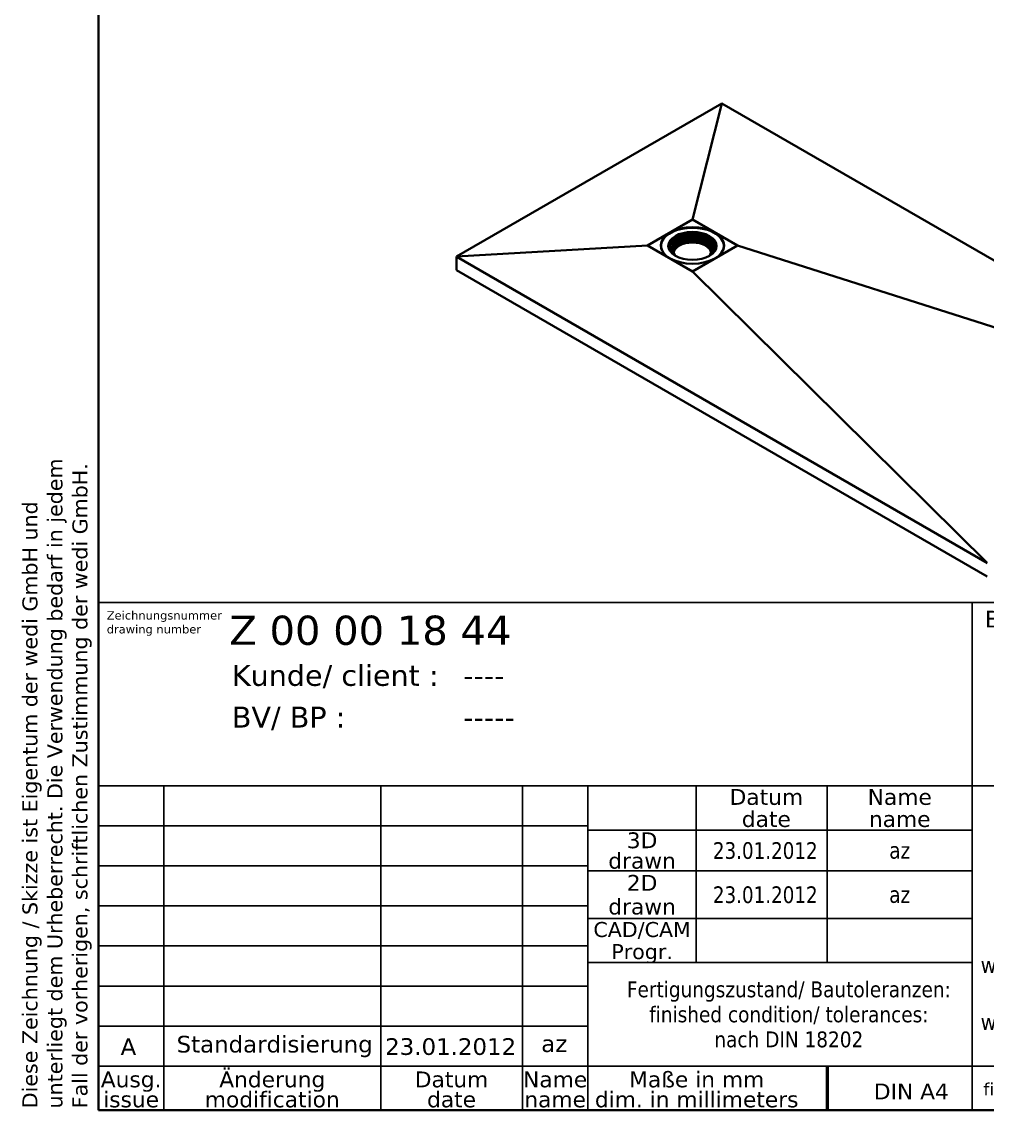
# Model space of a CAD drawing. Header units: millimetres. Extents: x 102 to 3000, y 150 to 4305.
# Drawn here: x 102 to 1839, y 150 to 2108 of the extents above; entities that cross this region are included whole.
import ezdxf
from ezdxf.enums import TextEntityAlignment as Align

# ---------------------------------------------------------------- set-up
doc = ezdxf.new("R2010")
doc.units = ezdxf.units.MM
doc.header["$LTSCALE"] = 15
for name, color, linetype, lineweight in [('_Sichtbarkanten', 7, 'Continuous', 35), ('AM_BOR', 7, 'Continuous', 25), ('Rahmen (ISO)', 7, 'Continuous', 35), ('Symbol (ISO)', 7, 'Continuous', 25), ('Titel (ISO)', 7, 'Continuous', 50)]:
    doc.layers.add(name, color=color, linetype=linetype, lineweight=lineweight)
doc.styles.add('Notiztext (DIN)', font='verdana.ttf')
doc.styles.get("Standard").update_dxf_attribs({"font": 'verdana.ttf'})
doc.styles.add('Textstil48', font='verdana.ttf')
doc.styles.add('Textstil49', font='verdana.ttf')
doc.styles.add('Textstil61', font='verdana.ttf')
doc.styles.add('Textstil63', font='verdana.ttf', dxfattribs={"width": 0.8500000238418579})
doc.styles.add('Textstil64', font='verdana.ttf', dxfattribs={"width": 0.800000011920929})
doc.styles.add('Textstil65', font='verdana.ttf')

# ---------------------------------------------------------------- blocks, each defined once
blk = doc.blocks.new('Ränder Wedi_hoch')
at = {"layer": 'Rahmen (ISO)'}
for p, q in [((15.99999999999997, 287), (15.99999999999999, 10)), ((15.99999999999999, 10), (200, 10))]:
    blk.add_line(p, q, dxfattribs=at)
at = {"layer": 'Rahmen (ISO)', "char_height": 1.800000071525574, "attachment_point": 7, "rotation": 89.999999999983, "style": 'Textstil65'}
for s, insert in [('unterliegt dem Urheberrecht. Die Verwendung bedarf in jedem', (12.19608165696267, 10.21024054656963)), ('Fall der vorherigen, schriftlichen Zustimmung der wedi GmbH.', (15.19481964781885, 10.23760061769771)), ('Diese Zeichnung / Skizze ist Eigentum der wedi GmbH und ', (9.197343666106512, 10.23760061769949))]:
    blk.add_mtext(s, dxfattribs=dict(at, insert=insert))
blk = doc.blocks.new('Schriftfelder wedi_zeichnung')
at = {"layer": 'AM_BOR', "color": 7}
for p, q in [((-4.835435851690238, 61.14550874341795), (-188.8354355670838, 61.14550874341799)), ((-188.8354355670838, 61.14550874341799), (-188.8354355670839, 0.2455087434179593)), ((-84.03543585169025, 61.14550874341796), (-84.03543585169027, 0.2455087434179681)), ((-188.8354355670839, 39.14550874341798), (-4.835435851690271, 39.14550874341796)), ((-180.9854355670839, 39.14550874341798), (-180.9854355670839, 0.2455087434179593)), ((-154.9854355670838, 39.14550874341798), (-154.9854355670838, 0.2455087434179637)), ((-137.9854355670838, 39.14550874341798), (-137.9854355670838, 0.2455087434179637)), ((-130.1354355670838, 39.14550874341795), (-130.1354355670838, 19.94550874341795)), ((-117.1354355670838, 39.14550874341798), (-117.1354355670838, 17.94550874341796)), ((-101.4354358516903, 39.14550874341797), (-101.4354358516903, 17.94550874341797)), ((-188.8354355670839, 34.34550874341796), (-130.1354355670838, 34.34550874341795)), ((-188.8354355670839, 29.54550874341795), (-130.1354355670838, 29.54550874341795)), ((-188.8354355670839, 24.74550874341796), (-130.1354355670838, 24.74550874341795)), ((-188.8354355670839, 19.94550874341796), (-130.1354355670838, 19.94550874341795)), ((-130.1354355670838, 19.94550874341795), (-130.1354355670838, 0.2455087434179659)), ((-188.8354355670839, 15.14550874341796), (-130.1354355670838, 15.14550874341795)), ((-188.8354355670839, 10.34550874341796), (-130.1354355670838, 10.34550874341795)), ((-188.8354355670839, 5.545508743417958), (-4.835435851690271, 5.54550874341798)), ((-188.8354355670839, 0.2455087434179587), (-4.835435851690271, 0.245508743417977))]:
    blk.add_line(p, q, dxfattribs=at)
at = {"layer": 'AM_BOR'}
for p, q in [((-130.1354355670838, 33.84550874341797), (-84.03543585169027, 33.84550874341797)), ((-130.1354355670838, 28.94550874341796), (-84.03543585169027, 28.94550874341797)), ((-130.1354355670838, 23.24550874341797), (-84.03543585169027, 23.24550874341797)), ((-130.1354355670838, 17.94550874341797), (-84.03543585169027, 17.94550874341797))]:
    blk.add_line(p, q, dxfattribs=at)
at = {"layer": 'Titel (ISO)'}
blk.add_line((-101.4354358516903, 5.545508743417971), (-101.4354358516903, 0.245508743417967), dxfattribs=at)
at = {"layer": 'AM_BOR', "color": 7, "style": 'Textstil48'}
blk.add_text('Benennung/ designation', height=2.000000029802322, dxfattribs=at).set_placement((-82.53543585169025, 58.14550874341797))
at = {"layer": 'AM_BOR', "color": 7}
for s, p in [('Kunde/ client :', (-172.8354355670838, 51.14550874341798)), ('BV/ BP :', (-172.8354355670838, 46.14550874341798))]:
    blk.add_text(s, height=2.5, dxfattribs=at).set_placement(p)
for s, height, style, p in [('Datum', 1.899999976158142, 'Textstil61', (-108.7354355670838, 37.82050874341797)), ('Name', 1.899999976158142, 'Textstil61', (-92.73543585169028, 37.82050874341797)), ('date', 1.899999976158142, 'Textstil61', (-108.7354355670838, 35.17050874341797)), ('name', 1.899999976158142, 'Textstil61', (-92.73543585169028, 35.17050874341797)), ('3D', 1.899999976158142, 'Textstil61', (-123.6354355670838, 32.62050874341797)), ('drawn', 1.899999976158142, 'Textstil61', (-123.6354355670838, 30.17050874341797)), ('2D', 1.899999976158142, 'Textstil61', (-123.6354355670838, 27.52050874341797)), ('drawn', 1.899999976158142, 'Textstil61', (-123.6354355670838, 24.67050874341797)), ('CAD/CAM', 1.800000071525574, 'Textstil65', (-123.6354355670838, 21.92050874341797)), ('Progr.', 1.800000071525574, 'Textstil65', (-123.6354355670838, 19.27050874341796)), ('Änderung', 1.899999976158142, 'Textstil61', (-167.9854355670838, 3.945508743417962)), ('Ausg.', 1.899999976158142, 'Textstil61', (-184.9104355670839, 3.945508743417959)), ('Datum', 1.899999976158142, 'Textstil61', (-146.4854355670838, 3.945508743417965)), ('Name', 1.899999976158142, 'Textstil61', (-134.0604355670838, 3.945508743417967)), ('Maße in mm', 1.899999976158142, 'Textstil61', (-117.0854355670838, 3.945508743417968)), ('DIN A4', 1.899999976158142, 'Textstil61', (-91.34460987485296, 2.499067892609002)), ('issue', 1.899999976158142, 'Textstil61', (-184.9104355670838, 1.545508743417958)), ('modification', 1.899999976158142, 'Textstil61', (-167.9854355670838, 1.545508743417963)), ('date', 1.899999976158142, 'Textstil61', (-146.4854355670838, 1.545508743417965)), ('name', 1.899999976158142, 'Textstil61', (-134.0604355670838, 1.545508743417967)), ('dim. in millimeters', 1.899999976158142, 'Textstil61', (-117.0854355670838, 1.545508743417967))]:
    blk.add_text(s, height=height, dxfattribs=dict(at, style=style)).set_placement(p, align=Align.MIDDLE_CENTER)
at = {"layer": 'AM_BOR', "color": 7, "style": 'Textstil63', "width": 0.8500000238418579}
for s, p in [('Fertigungszustand/ Bautoleranzen:', (-106.0355260719249, 14.74550874341797)), ('finished condition/ tolerances:', (-106.0355260719249, 11.74550874341797)), ('nach DIN 18202', (-106.0355260719249, 8.745508743417968))]:
    blk.add_text(s, height=1.899999976158142, dxfattribs=at).set_placement(p, align=Align.MIDDLE_CENTER)
at = {"layer": 'AM_BOR', "color": 7, "style": 'Textstil49'}
for tag, p in [('KOM_001', (-173.1316074875946, 56.06558935890971)), ('ELE_001', (-65.99957234982935, 50.35319851016845))]:
    blk.add_attdef(tag, p, '', height=3.499999940395355, dxfattribs=at)
at = {"layer": 'AM_BOR', "color": 7}
for tag, p in [('KU_001', (-145.0923193800648, 51.14550874341798)), ('BV_001', (-145.0923193800648, 46.14550874341798))]:
    blk.add_attdef(tag, p, '', height=2.5, dxfattribs=at)
blk.add_attdef('BV2', text='', height=2.5, dxfattribs=at).set_placement((-144.7282352959334, 43.64550874341793), align=Align.TOP_LEFT)
at = {"layer": 'AM_BOR', "color": 7, "style": 'Textstil64', "width": 0.8}
for tag, p in [('ERSTELLUNGSDATUM_001', (-115.1472556346321, 30.39550873497786)), ('KONSTRUKTEUR_001', (-93.98674546601238, 30.41632807053269)), ('ERSTELLUNGSDATUM_001', (-115.1472556346321, 25.09550873497786)), ('KONSTRUKTEUR_001', (-93.98674546601238, 25.11632807053268))]:
    blk.add_attdef(tag, p, '', height=2.000000029802322, dxfattribs=at)
at = {"layer": 'AM_BOR', "color": 7, "style": 'Textstil64', "width": 0.7999999523162842}
for tag, p in [('KONTROLLDATUM', (-108.7354355670838, 20.39550874341796)), ('KONTROLLIERT_VON', (-92.73543585169028, 20.39550874341796))]:
    blk.add_attdef(tag, text='', height=2.000000029802322, dxfattribs=at).set_placement(p, align=Align.MIDDLE_CENTER)
at = {"layer": 'Titel (ISO)', "insert": (-187.8354355670838, 60.10061072517707), "char_height": 1.000000014901161, "attachment_point": 1, "line_spacing_factor": 0.9995792508125305, "style": 'Notiztext (DIN)'}
blk.add_mtext('\\fVerdana|b0|i0;\\H1.0000;Zeichnungsnummer\\Pdrawing number', dxfattribs=at)
at = {"layer": 'Titel (ISO)', "char_height": 1.899999976158142, "attachment_point": 4, "style": 'Notiztext (DIN)'}
for s, insert, width in [('\\fVerdana|b0|i0;\\W0.90;\\H1.9000;wedi Vertrieb/ sales ', (-83.03543585169027, 17.54550874341797), 97.28764073888772), ('\\fVerdana|b0|i0;\\W0.90;\\H1.9000;wedi Projektabteilung/project dept.', (-83.03543585169027, 10.54550874341797), 97.28764073888769)]:
    blk.add_mtext(s, dxfattribs=dict(at, insert=insert, width=width))
at = {"layer": 'Titel (ISO)', "insert": (-82.70329403922159, 3.51511732750727), "char_height": 1.500000059604645, "attachment_point": 1, "style": 'Notiztext (DIN)'}
blk.add_mtext('\\fVerdana|b0|i0;\\H1.5000;filename: 073735180_Kundenzeichnung.ipt', dxfattribs=at)

msp = doc.modelspace()

# ---------------------------------------------------------------- linework, layer by layer
at = {"layer": '_Sichtbarkanten'}
for p, q in [((884.3908988472459, 1685.901039824029), (1361.599184710992, 1961.417372126983)), ((1361.599184710992, 1961.417372126983), (1308.573906818493, 1752.628811395075)), ((1361.599184710992, 1961.417372126983), (1361.612594386209, 1961.425791251755)), ((1361.612594386209, 1961.425791251755), (2316.103139696485, 1410.350417977915)), ((1227.464446811715, 1705.800242826337), (1308.573906818493, 1752.628811395075)), ((1308.573906818493, 1752.628811395075), (1389.689000296488, 1705.796990340213)), ((884.3908988472459, 1685.901039824029), (1227.464446811715, 1705.800242826337)), ((1308.579540289711, 1658.968421771475), (1227.464446811715, 1705.800242826337)), ((1252.130741692979, 1704.425675607762), (1252.130741692979, 1705.038048043458)), ((1389.689000296488, 1705.796990340213), (1308.579540289711, 1658.968421771475)), ((1365.00574169298, 1704.425675607761), (1365.00574169298, 1705.038048043457)), ((2316.103139696485, 1410.350417977915), (1389.689000296488, 1705.796990340213)), ((884.304172981051, 1685.135943883344), (884.3775693354718, 1685.894021071994)), ((1838.898327582891, 1134.000751757129), (884.304172981051, 1685.135943883344)), ((884.304172981051, 1685.135943883344), (884.3041729810511, 1661.406512000132)), ((884.3908988472459, 1685.901039824029), (884.3775693354718, 1685.894021071994)), ((1838.868114645748, 1134.818647798154), (884.3775693354719, 1685.894021071994)), ((1271.855741692979, 1696.561747354205), (1271.855741692979, 1697.689578815108)), ((1345.28074169298, 1696.561747354205), (1345.28074169298, 1697.689578815108)), ((1838.898327582891, 1110.271319873917), (884.304172981051, 1661.406512000132)), ((1838.868114645748, 1134.818647798154), (1308.579540289711, 1658.968421771475)), ((1838.868114645748, 1134.818647798154), (1838.920939626224, 1134.78896238352))]:
    msp.add_line(p, q, dxfattribs=at)
for centre, major_axis, ratio, start_param, end_param in [((1308.56824169298, 1705.038048043457), (56.43750000000007, -1.769417945496343e-13), 0.5773502691896265, 5.855646522484783, 9.852316745464142), ((1308.56824169298, 1704.731861825609), (-43.08750000000005, 1.394717674685353e-13), 0.5773502691896267, 2.360536686612998, 7.064241274156385), ((1308.56824169298, 1701.669999647131), (41.81250000000005, -1.327063459122257e-13), 0.5773502691896266, 6.101523588282076, 9.6064396796669), ((1308.56824169298, 1701.363813429283), (-41.43750000000005, 1.249000902703301e-13), 0.5773502691896265, 2.921742639459177, 6.503035321310212), ((1308.56824169298, 1701.669999647131), (43.08750000000005, -1.36349265211777e-13), 0.5773502691896266, 0.06157997227364518, 3.080012681316138), ((1308.56824169298, 1700.445254775739), (41.43750000000006, -1.317956160873379e-13), 0.5773502691896265, 0.01919864854968254, 3.122394005040133), ((1308.56824169298, 1703.20093073637), (-57.00000000000051, 8.326672684688676e-15), 0.5773502691896255, 6.07793057498619, 6.243632839828008), ((1308.56824169298, 1704.425675607762), (-56.43749999999999, 6.690051343832773e-14), 0.5773502691896268, 1.338155328032559e-14, 0.2174436002322662), ((1308.56824169298, 1698.881349786116), (38.4375, -1.22818422099158e-13), 0.5773502691896265, 5.920464306779045, 9.78749896116993), ((1308.56824169298, 1697.689578815108), (36.71250000000005, -1.155325835000554e-13), 0.5773502691896265, 5.869595892154507, 9.838367375794457), ((1308.56824169298, 1696.733016406746), (34.87755015066355, -1.103284130721249e-13), 0.5773502691896266, 5.800997883883916, 9.906965384065058), ((1308.56824169298, 1697.460992723238), (38.43749999999997, -1.216474837528736e-13), 0.5773502691896265, 0.03200716355504631, 3.109585490034758), ((1308.56824169298, 1695.668749777312), (34.12500000000003, -1.051242426441945e-13), 0.5773502691896267, 5.887174682716185, 9.820788585232775), ((1308.56824169298, 1692.790599329541), (34.12500000000001, -1.074661193367632e-13), 0.5773502691896263, 0.07310690340318564, 3.068485750186619), ((1308.56824169298, 1692.025133784922), (-33.75000000000001, 3.903127820947816e-16), 0.5773502691896256, 3.175343437729438, 6.249434523039954), ((1308.56824169298, 1691.596473079935), (33.75000000000001, -1.951563910473908e-15), 0.5773502691896254, 0.05105555707675759, 3.090537096513049), ((1308.568241692979, 1704.425675607762), (56.43750000000071, -3.413935800722355e-13), 0.5773502691896266, 6.065741706947313, 6.283185307179589), ((1308.568241692979, 1703.20093073637), (57.00000000000041, -3.642919299551296e-15), 0.5773502691896258, 0.03955246735157919, 0.2052547321934141), ((1308.56824169298, 1696.561747354205), (-36.71249999999999, 1.124812034605103e-13), 0.5773502691896266, 6.245004513516487e-15, 0.3014258656042908), ((1308.568241692979, 1696.561747354205), (36.71250000000035, -1.321859288694327e-13), 0.5773502691896267, 5.981759441575309, 6.283185307179592)]:
    msp.add_ellipse(centre, major_axis=major_axis, ratio=ratio, start_param=start_param, end_param=end_param, dxfattribs=at)
for centre, major_axis, ratio in [((1308.56824169298, 1705.803513588077), (57.00000000000001, -3.405609128037668e-12), 0.5773502691896256), ((1308.56824169298, 1705.038048043457), (43.46250000000009, -1.35308431126191e-13), 0.5773502691896265)]:
    msp.add_ellipse(centre, major_axis=major_axis, ratio=ratio, dxfattribs=at)

# ---------------------------------------------------------------- block references
at = {"xscale": 15, "yscale": 15, "zscale": 15}
msp.add_blockref('Ränder Wedi_hoch', (0, 0), dxfattribs=at)
ref = msp.add_blockref('Schriftfelder wedi_zeichnung', (3072.531537775354, 146.3173688487306), dxfattribs=dict(xscale=15, yscale=15, zscale=15))
ref.add_attrib('KOM_001', 'Z 00 00 18 44', (475.5574254614348, 987.3012092323764), dxfattribs={"layer": 'AM_BOR', "color": 7, "height": 52.49999910593033, "style": 'Textstil49'})
ref.add_attrib('KU_001', '----', (896.1467470743816, 913.5000000000003), dxfattribs={"layer": 'AM_BOR', "color": 7, "height": 37.5})
ref.add_attrib('BV_001', '-----', (896.1467470743816, 838.5000000000003), dxfattribs={"layer": 'AM_BOR', "color": 7, "height": 37.5})
ref.add_attrib('ERSTELLUNGSDATUM_001', '23.01.2012', (1345.322703255871, 602.2499998733985), dxfattribs={"layer": 'AM_BOR', "color": 7, "height": 30.00000044703484, "style": 'Textstil64', "width": 0.8})
ref.add_attrib('KONSTRUKTEUR_001', 'az', (1662.730355785167, 602.5622899067208), dxfattribs={"layer": 'AM_BOR', "color": 7, "height": 30.00000044703484, "style": 'Textstil64', "width": 0.8})
ref.add_attrib('ERSTELLUNGSDATUM_001', '23.01.2012', (1345.322703255871, 522.7499998733985), dxfattribs={"layer": 'AM_BOR', "color": 7, "height": 30.00000044703484, "style": 'Textstil64', "width": 0.8})
ref.add_attrib('KONSTRUKTEUR_001', 'az', (1662.730355785167, 523.0622899067208), dxfattribs={"layer": 'AM_BOR', "color": 7, "height": 30.00000044703484, "style": 'Textstil64', "width": 0.8})

# ---------------------------------------------------------------- texts
at = {"layer": 'Symbol (ISO)', "char_height": 30.00000044703484, "attachment_point": 1, "style": 'Notiztext (DIN)'}
for s, insert in [('{\\fVerdana|b0|i0;\\H30.0000;A}', (279.876394521596, 279.4150991491335)), ('{\\fVerdana|b0|i0;\\H30.0000;az}', (1036.559055806216, 284.7818066677169))]:
    msp.add_mtext(s, dxfattribs=dict(at, insert=insert))
for s, insert, width in [('{\\fVerdana|b0|i0;\\H30.0000;Standardisierung}', (380.6266575290693, 283.8545875747628), 353.4367561340332), ('{\\fVerdana|b0|i0;\\H30.0000;23.01.2012}', (755.8360919563348, 279.5541935915929), 239.8530721664429)]:
    msp.add_mtext(s, dxfattribs=dict(at, insert=insert, width=width))

doc.saveas('drawing.dxf')
